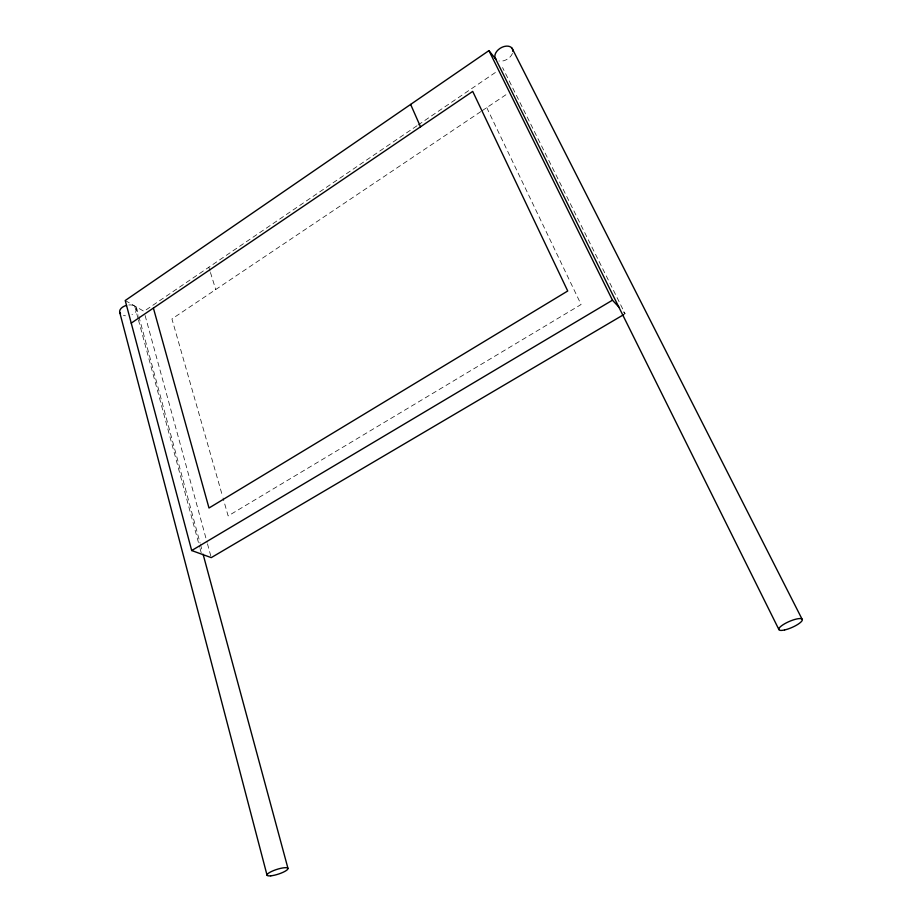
<?xml version="1.0" encoding="UTF-8"?>
<svg xmlns="http://www.w3.org/2000/svg" width="922" height="922" viewBox="0 0 922 922"><rect width="100%" height="100%" fill="white"/><g stroke="black" fill="none" stroke-linecap="round" stroke-linejoin="round"><path stroke-width="0.69" stroke-dasharray="4.61 3.46" d="M416.951 125.795L143.959 311.313L125.231 300.514M418.139 124.989L496.635 71.639M480.777 111.643L171.941 318.931L222.64 496.624M481.964 110.836L507.722 93.548M623.341 311.867L625.128 313.791L502.582 67.594M486.747 107.632L581.102 304.514L228.137 515.917L223.032 498.007M208.821 267.23L210.043 271.172M210.447 272.486L215.736 289.543M145.1 315.462L207.093 542.401M207.473 543.796L211.253 557.626M128.792 304.963A8.701 5.232 -12.7 0 1 136.606 308.144L138.496 315.117M138.865 316.511L200.086 543.081M200.454 544.476L202.333 551.425M134.681 305.966L138.046 318.436M138.415 319.83L199.705 547.184M200.074 548.578L201.192 552.739M512.459 53.407A9.819 6.512 -31.2 0 1 498.94 61.002M136.606 308.144A8.701 5.232 -12.7 0 1 131.973 314.598M125.461 315.785A8.701 5.232 -12.7 0 1 123.456 315.451"/><path stroke-width="1.38" d="M512.909 51.471A9.819 6.512 -31.2 0 0 502.064 47.253A9.819 6.512 -31.2 0 0 495.817 59.192L488.925 50.629L125.231 300.514L191.684 550.538L211.253 557.626L623.894 314.517M131.235 323.126L472.709 91.405L567.722 290.995L208.994 508.01L153.398 308.086M191.684 550.538L612.462 300.192L618.869 307.072M511.998 48.14L801.99 619.008M495.033 57.694L778.756 629.253M488.925 50.629L612.462 300.192M410.636 104.416L420.513 126.821M203.082 554.203L287.964 868.363M119.791 312.593L267.057 875.243M120.528 313.803A8.701 5.232 -12.7 0 1 126.544 305.366M784.564 629.968A12.793 3.285 -23.5 0 0 802.359 619.78A12.793 3.285 -23.5 0 0 784.76 623.71A12.793 3.285 -23.5 0 0 784.564 629.968M270.791 875.831A11.006 2.478 -17.9 0 0 287.848 869.066A11.006 2.478 -17.9 0 0 273.88 870.46A11.006 2.478 -17.9 0 0 270.791 875.831"/></g></svg>
